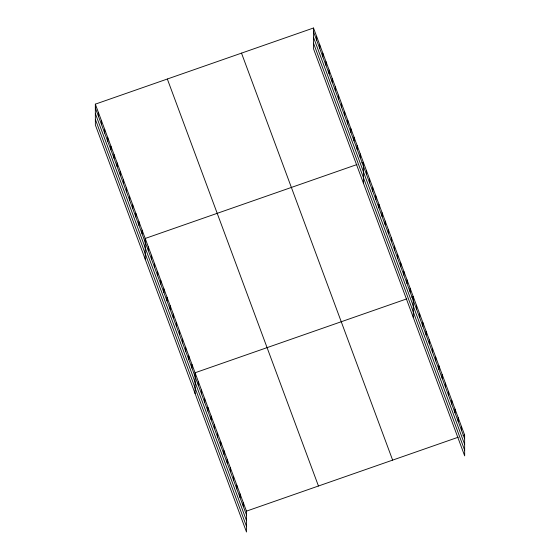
<?xml version="1.0" encoding="UTF-8"?>
<svg xmlns="http://www.w3.org/2000/svg" width="560" height="560" viewBox="0 0 560 560"><rect width="100%" height="100%" fill="white"/><g stroke="black" fill="none" stroke-linecap="round" stroke-linejoin="round"><path stroke-width="0.84" d="M95.333 104.153L246.456 511.14L246.498 532L95.375 125.013L95.333 104.153L313.502 28L464.625 434.987L464.667 455.847L313.544 48.86L313.502 28M356.979 164.542L145.208 238.462L145.243 259.322M361.774 162.862L363.377 162.309L363.412 183.162M406.847 298.844L195.076 372.764L195.111 393.624M411.649 297.171L413.245 296.611L413.28 317.471M246.456 511.14L458.227 437.22M463.029 435.547L464.625 434.987M313.509 31.759L464.632 438.746M313.523 37.401L464.646 444.388M313.53 43.218L464.653 450.205M241.507 53.13L392.63 460.117M167.335 79.023L318.458 486.01M95.34 107.919L246.463 514.906M95.354 113.561L246.477 520.548M95.361 119.371L246.484 526.358M461.419 426.335L461.426 430.101M458.206 417.69L458.213 421.449M454.993 409.038L455 412.804M451.78 400.393L451.787 404.152M448.574 391.741L448.574 395.507M445.361 383.096L445.368 386.855M442.148 374.444L442.155 378.21M438.935 365.799L438.942 369.558M435.722 357.147L435.729 360.913M432.516 348.502L432.523 352.261M429.303 339.857L429.31 343.616M426.09 331.205L426.097 334.964M422.877 322.56L422.884 326.319M419.671 313.908L419.678 317.667M416.458 305.263L416.465 309.022M410.13 288.218L410.137 291.977M407.015 279.825L407.022 283.584M403.893 271.432L403.9 275.191M400.778 263.032L400.785 266.798M397.663 254.639L397.67 258.405M394.541 246.246L394.548 250.005M391.426 237.853L391.433 241.612M388.311 229.46L388.318 233.219M385.196 221.067L385.203 224.826M382.074 212.667L382.081 216.433M378.959 204.274L378.966 208.04M375.844 195.881L375.851 199.64M372.729 187.488L372.736 191.247M369.607 179.095L369.614 182.854M366.492 170.702L366.499 174.461M360.255 153.909L360.262 157.675M357.14 145.516L357.147 149.275M354.025 137.123L354.032 140.882M350.91 128.73L350.917 132.489M347.788 120.337L347.795 124.096M344.673 111.944L344.68 115.703M341.558 103.544L341.565 107.31M338.443 95.151L338.45 98.917M335.321 86.758L335.328 90.517M332.206 78.365L332.213 82.124M329.091 69.972L329.098 73.731M325.969 61.579L325.976 65.338M322.854 53.179L322.861 56.945M319.739 44.786L319.746 48.552M316.624 36.393L316.631 40.152M243.25 502.495L243.257 506.254M240.037 493.843L240.044 497.609M236.824 485.198L236.831 488.957M233.611 476.546L233.618 480.312M230.405 467.901L230.412 471.66M227.192 459.249L227.199 463.015M223.979 450.604L223.986 454.363M220.766 441.952L220.773 445.718M217.56 433.307L217.56 437.066M214.347 424.655L214.354 428.421M211.134 416.01L211.141 419.769M207.921 407.358L207.928 411.124M204.708 398.713L204.715 402.472M201.502 390.061L201.509 393.827M198.289 381.416L198.296 385.175M191.961 364.371L191.968 368.137M188.846 355.978L188.853 359.737M185.724 347.585L185.731 351.344M182.609 339.192L182.616 342.951M179.494 330.799L179.501 334.558M176.379 322.399L176.379 326.165M173.257 314.006L173.264 317.772M170.142 305.613L170.149 309.372M167.027 297.22L167.034 300.979M163.905 288.827L163.912 292.586M160.79 280.434L160.797 284.193M157.675 272.041L157.682 275.8M154.56 263.641L154.567 267.407M151.438 255.248L151.445 259.014M148.323 246.855L148.33 250.614M142.093 230.069L142.093 233.828M138.971 221.676L138.978 225.435M135.856 213.276L135.863 217.042M132.741 204.883L132.748 208.649M129.619 196.49L129.626 200.249M126.504 188.097L126.511 191.856M123.389 179.704L123.396 183.463M120.274 171.311L120.281 175.07M117.152 162.918L117.159 166.677M114.037 154.518L114.044 158.284M110.922 146.125L110.929 149.884M107.807 137.732L107.807 141.491M104.685 129.339L104.692 133.098M101.57 120.946L101.577 124.705M98.455 112.553L98.462 116.312"/></g></svg>
